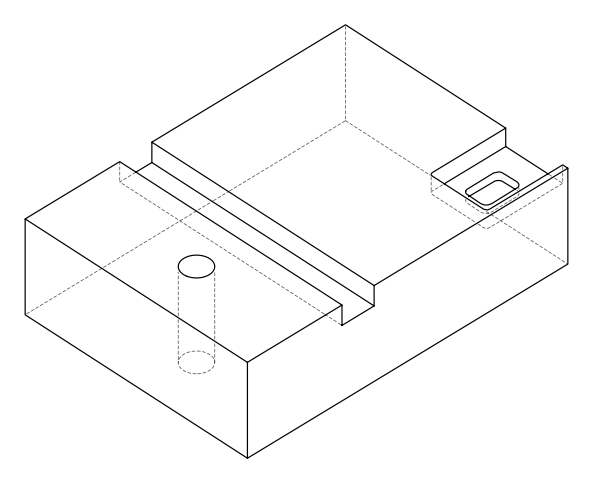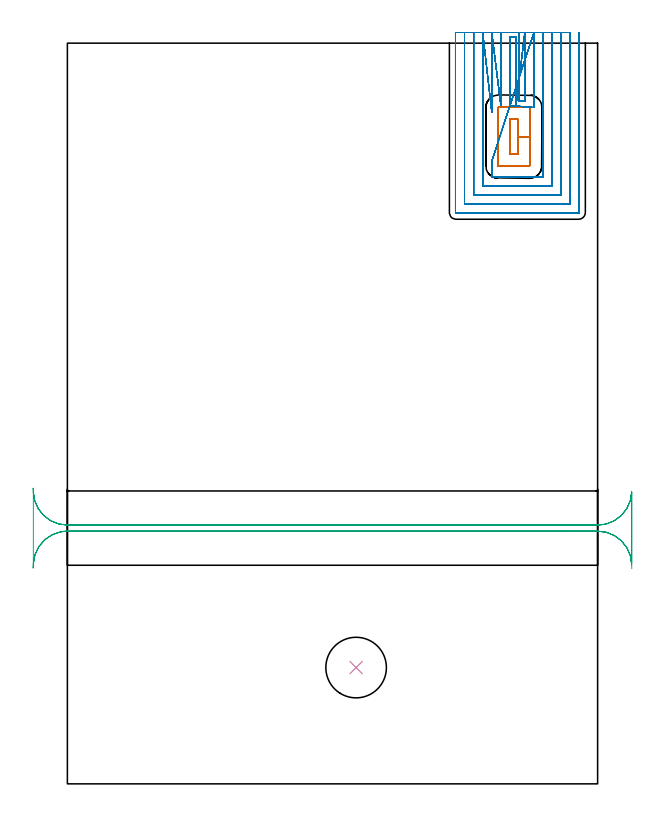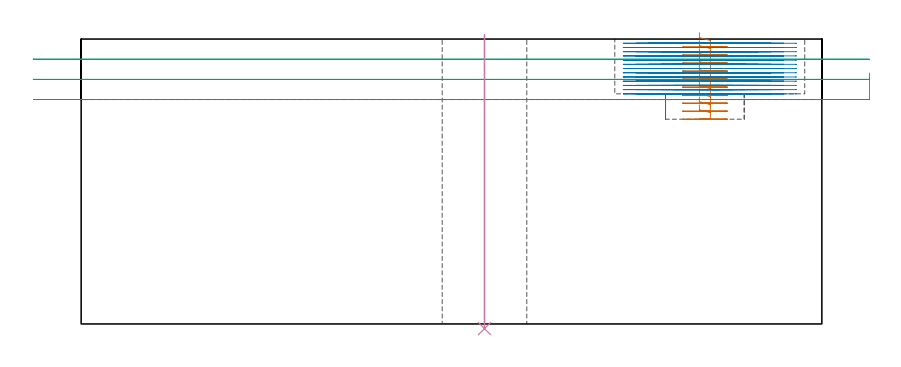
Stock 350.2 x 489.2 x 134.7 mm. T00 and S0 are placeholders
(PLAN: 4 operations, 3 tool changes, 73.2 min)
(1 MILL_RECTANGULAR_POCKET | POCKET_RECTANGULAR_STRAIGHT | UGT0201_008 | Follow Part, ap 4, ae 75% | 4.77 min | 75321 mm3)
(2 MILL_SLOT | SLOT_PARTIAL_RECTANGULAR | NXT0201_009 | Follow Part, ap 2, ae 75% | 61.66 min | 218800 mm3)
(3 MILL_RECTANGULAR_SLOT | SLOT_RECTANGULAR | UGT0201_009 | Follow Part, ap 11.25, ae 75% | 6.22 min | 490876 mm3)
(4 INDEXABLE_INSERT_DRILL_THROUGH_HOLE_FROM_SOLID | STEP1HOLE | NXT0302_035 | 0.56 min | 169116 mm3)
(TOOL UGT0201_008 | End Mill 16 mm | D16 FL32 Z4)
(TOOL NXT0201_009 | ENDMILL 8mm [2P460-0800-NA 1630] | D8 FL26 Z6)
(TOOL UGT0201_009 | End Mill 45 mm | D45 FL63 Z6)
(TOOL NXT0302_035 | Index. Insert Drill 40mm [880-D4000L40-05] | D40 PA176 FL200 Z2)
(OP 1 MILL_RECTANGULAR_POCKET)
G17 G21 G94 G90
T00 M6
G54
G17 G0 G90 X292.3 Y424.491 S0 M3
G43 Z144.7 H0
Z137.7
G94 G1 Y415.9 Z135.398 F250.
X297.5 Z134.005
Y427.45 Z130.91
Y439. F500.
X292.3
Y415.9
X297.5
Y427.45
X305.5
Y446.4
G3 X304.9 Y447. R0.6
G1 X284.9
G3 X284.3 Y446.4 R0.6
G1 Y408.5
G3 X284.9 Y407.9 R0.6
G1 X304.9
G3 X305.5 Y408.5 R0.6
G1 Y427.45
Y428.45
G0 X292.3 Y424.491 Z133.91
G1 Y415.9 Z131.608 F250.
X297.5 Z130.215
Y427.45 Z127.12
Y439. F500.
X292.3
Y415.9
X297.5
Y427.45
X305.5
Y446.4
G3 X304.9 Y447. R0.6
G1 X284.9
G3 X284.3 Y446.4 R0.6
G1 Y408.5
G3 X284.9 Y407.9 R0.6
G1 X304.9
G3 X305.5 Y408.5 R0.6
G1 Y427.45
Y428.45
G0 X292.3 Y424.491 Z130.12
G1 Y415.9 Z127.818 F250.
X297.5 Z126.425
Y427.45 Z123.33
Y439. F500.
X292.3
Y415.9
X297.5
Y427.45
X305.5
Y446.4
G3 X304.9 Y447. R0.6
G1 X284.9
G3 X284.3 Y446.4 R0.6
G1 Y408.5
G3 X284.9 Y407.9 R0.6
G1 X304.9
G3 X305.5 Y408.5 R0.6
G1 Y427.45
Y428.45
G0 X292.3 Y424.491 Z126.33
G1 Y415.9 Z124.028 F250.
X297.5 Z122.635
Y427.45 Z119.54
Y439. F500.
X292.3
Y415.9
X297.5
Y427.45
X305.5
Y446.4
G3 X304.9 Y447. R0.6
G1 X284.9
G3 X284.3 Y446.4 R0.6
G1 Y408.5
G3 X284.9 Y407.9 R0.6
G1 X304.9
G3 X305.5 Y408.5 R0.6
G1 Y427.45
Y428.45
G0 X292.3 Y424.491 Z122.54
G1 Y415.9 Z120.238 F250.
X297.5 Z118.845
Y427.45 Z115.75
Y439. F500.
X292.3
Y415.9
X297.5
Y427.45
X305.5
Y446.4
G3 X304.9 Y447. R0.6
G1 X284.9
G3 X284.3 Y446.4 R0.6
G1 Y408.5
G3 X284.9 Y407.9 R0.6
G1 X304.9
G3 X305.5 Y408.5 R0.6
G1 Y427.45
Y428.45
G0 X292.3 Y424.491 Z118.75
G1 Y415.9 Z116.448 F250.
X297.5 Z115.055
Y427.45 Z111.96
Y439. F500.
X292.3
Y415.9
X297.5
Y427.45
X305.5
Y446.4
G3 X304.9 Y447. R0.6
G1 X284.9
G3 X284.3 Y446.4 R0.6
G1 Y408.5
G3 X284.9 Y407.9 R0.6
G1 X304.9
G3 X305.5 Y408.5 R0.6
G1 Y427.45
Y428.45
G0 X292.3 Y424.491 Z114.96
G1 Y415.9 Z112.658 F250.
X297.5 Z111.265
Y427.45 Z108.17
Y439. F500.
X292.3
Y415.9
X297.5
Y427.45
X305.5
Y446.4
G3 X304.9 Y447. R0.6
G1 X284.9
G3 X284.3 Y446.4 R0.6
G1 Y408.5
G3 X284.9 Y407.9 R0.6
G1 X304.9
G3 X305.5 Y408.5 R0.6
G1 Y427.45
Y428.45
G0 X292.3 Y424.491 Z111.17
G1 Y415.9 Z108.868 F250.
X297.5 Z107.475
Y427.45 Z104.38
Y439. F500.
X292.3
Y415.9
X297.5
Y427.45
X305.5
Y446.4
G3 X304.9 Y447. R0.6
G1 X284.9
G3 X284.3 Y446.4 R0.6
G1 Y408.5
G3 X284.9 Y407.9 R0.6
G1 X304.9
G3 X305.5 Y408.5 R0.6
G1 Y427.45
Y428.45
G0 X292.3 Y424.491 Z107.38
G1 Y415.9 Z105.078 F250.
X297.5 Z103.685
Y427.45 Z100.59
Y439. F500.
X292.3
Y415.9
X297.5
Y427.45
X305.5
Y446.4
G3 X304.9 Y447. R0.6
G1 X284.9
G3 X284.3 Y446.4 R0.6
G1 Y408.5
G3 X284.9 Y407.9 R0.6
G1 X304.9
G3 X305.5 Y408.5 R0.6
G1 Y427.45
Y428.45
G0 X292.3 Y424.491 Z103.59
G1 Y415.9 Z101.288 F250.
X297.5 Z99.895
Y427.45 Z96.8
Y439. F500.
X292.3
Y415.9
X297.5
Y427.45
X305.5
Y446.4
G3 X304.9 Y447. R0.6
G1 X284.9
G3 X284.3 Y446.4 R0.6
G1 Y408.5
G3 X284.9 Y407.9 R0.6
G1 X304.9
G3 X305.5 Y408.5 R0.6
G1 Y427.45
Y428.45
G0 Z144.7
M5
M2
(OP 2 MILL_SLOT)
G17 G21 G94 G90
T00 M6
G54
G17 G0 G90 X298.1 Y496.2 S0 M3
G43 Z144.7 H1
Z132.708
G94 G1 Y493.2 F250.
Y451. F500.
X302.1
Y493.2
Y496.2 F250.
X296.3 Y448. F500.
Y451. F250.
Y493.2 F500.
X292.3
Y451.
Y448. F250.
X308.1 Y446.681 F500.
Y449.681 F250.
Y493.2 F500.
Y496.2 F250.
X280.3 Y411.259 F500.
Y408.259 F250.
Y400.9 F500.
X314.1
Y493.2
Y496.2 F250.
X286.3
Y493.2
Y451. F500.
Y448. F250.
X280.3 Y496.2 F500.
Y493.2 F250.
Y446.531 F500.
Y443.531 F250.
X274.3 Y496.2 F500.
Y493.2 F250.
Y394.9 F500.
X320.1
Y493.2
Y496.2 F250.
X268.3
Y493.2
Y388.9 F500.
X326.1
Y493.2
Y496.2 F250.
X262.3
Y493.2
Y382.9 F500.
X332.1
Y493.2
Y496.2 F250.
X256.3
Y493.2
Y377.3 F500.
G3 X256.7 Y376.9 R0.4
G1 X337.7
G3 X338.1 Y377.3 R0.4
G1 Y493.2
Y496.2 F250.
G0 X298.1 Z130.715
G1 Y493.2
Y451. F500.
X302.1
Y493.2
Y496.2 F250.
X296.3 Y448. F500.
Y451. F250.
Y493.2 F500.
X292.3
Y451.
Y448. F250.
X308.1 Y446.681 F500.
Y449.681 F250.
Y493.2 F500.
Y496.2 F250.
X280.3 Y411.259 F500.
Y408.259 F250.
Y400.9 F500.
X314.1
Y493.2
Y496.2 F250.
X286.3
Y493.2
Y451. F500.
Y448. F250.
X280.3 Y496.2 F500.
Y493.2 F250.
Y446.531 F500.
Y443.531 F250.
X274.3 Y496.2 F500.
Y493.2 F250.
Y394.9 F500.
X320.1
Y493.2
Y496.2 F250.
X268.3
Y493.2
Y388.9 F500.
X326.1
Y493.2
Y496.2 F250.
X262.3
Y493.2
Y382.9 F500.
X332.1
Y493.2
Y496.2 F250.
X256.3
Y493.2
Y377.3 F500.
G3 X256.7 Y376.9 R0.4
G1 X337.7
G3 X338.1 Y377.3 R0.4
G1 Y493.2
Y496.2 F250.
G0 X298.1 Z128.723
G1 Y493.2
Y451. F500.
X302.1
Y493.2
Y496.2 F250.
X296.3 Y448. F500.
Y451. F250.
Y493.2 F500.
X292.3
Y451.
Y448. F250.
X308.1 Y446.681 F500.
Y449.681 F250.
Y493.2 F500.
Y496.2 F250.
X280.3 Y411.259 F500.
Y408.259 F250.
Y400.9 F500.
X314.1
Y493.2
Y496.2 F250.
X286.3
Y493.2
Y451. F500.
Y448. F250.
X280.3 Y496.2 F500.
Y493.2 F250.
Y446.531 F500.
Y443.531 F250.
X274.3 Y496.2 F500.
Y493.2 F250.
Y394.9 F500.
X320.1
Y493.2
Y496.2 F250.
X268.3
Y493.2
Y388.9 F500.
X326.1
Y493.2
Y496.2 F250.
X262.3
Y493.2
Y382.9 F500.
X332.1
Y493.2
Y496.2 F250.
X256.3
Y493.2
Y377.3 F500.
G3 X256.7 Y376.9 R0.4
G1 X337.7
G3 X338.1 Y377.3 R0.4
G1 Y493.2
Y496.2 F250.
G0 X298.1 Z126.731
G1 Y493.2
Y451. F500.
X302.1
Y493.2
Y496.2 F250.
X296.3 Y448. F500.
Y451. F250.
Y493.2 F500.
X292.3
Y451.
Y448. F250.
X308.1 Y446.681 F500.
Y449.681 F250.
Y493.2 F500.
Y496.2 F250.
X280.3 Y411.259 F500.
Y408.259 F250.
Y400.9 F500.
X314.1
Y493.2
Y496.2 F250.
X286.3
Y493.2
Y451. F500.
Y448. F250.
X280.3 Y496.2 F500.
Y493.2 F250.
Y446.531 F500.
Y443.531 F250.
X274.3 Y496.2 F500.
Y493.2 F250.
Y394.9 F500.
X320.1
Y493.2
Y496.2 F250.
X268.3
Y493.2
Y388.9 F500.
X326.1
Y493.2
Y496.2 F250.
X262.3
Y493.2
Y382.9 F500.
X332.1
Y493.2
Y496.2 F250.
X256.3
Y493.2
Y377.3 F500.
G3 X256.7 Y376.9 R0.4
G1 X337.7
G3 X338.1 Y377.3 R0.4
G1 Y493.2
Y496.2 F250.
G0 X298.1 Z124.738
G1 Y493.2
Y451. F500.
X302.1
Y493.2
Y496.2 F250.
X296.3 Y448. F500.
Y451. F250.
Y493.2 F500.
X292.3
Y451.
Y448. F250.
X308.1 Y446.68 F500.
Y449.68 F250.
Y493.2 F500.
Y496.2 F250.
X280.3 Y411.259 F500.
Y408.259 F250.
Y400.9 F500.
X314.1
Y493.2
Y496.2 F250.
X286.3
Y493.2
Y451. F500.
Y448. F250.
X280.3 Y496.2 F500.
Y493.2 F250.
Y446.531 F500.
Y443.531 F250.
X274.3 Y496.2 F500.
Y493.2 F250.
Y394.9 F500.
X320.1
Y493.2
Y496.2 F250.
X268.3
Y493.2
Y388.9 F500.
X326.1
Y493.2
Y496.2 F250.
X262.3
Y493.2
Y382.9 F500.
X332.1
Y493.2
Y496.2 F250.
X256.3
Y493.2
Y377.3 F500.
G3 X256.7 Y376.9 R0.4
G1 X337.7
G3 X338.1 Y377.3 R0.4
G1 Y493.2
Y496.2 F250.
G0 X298.1 Z122.746
G1 Y493.2
Y451. F500.
X302.1
Y493.2
Y496.2 F250.
X296.3 Y448. F500.
Y451. F250.
Y493.2 F500.
X292.3
Y451.
Y448. F250.
X308.1 Y446.68 F500.
Y449.68 F250.
Y493.2 F500.
Y496.2 F250.
X280.3 Y411.259 F500.
Y408.259 F250.
Y400.9 F500.
X314.1
Y493.2
Y496.2 F250.
X286.3
Y493.2
Y451. F500.
Y448. F250.
X280.3 Y496.2 F500.
Y493.2 F250.
Y446.531 F500.
Y443.531 F250.
X274.3 Y496.2 F500.
Y493.2 F250.
Y394.9 F500.
X320.1
Y493.2
Y496.2 F250.
X268.3
Y493.2
Y388.9 F500.
X326.1
Y493.2
Y496.2 F250.
X262.3
Y493.2
Y382.9 F500.
X332.1
Y493.2
Y496.2 F250.
X256.3
Y493.2
Y377.3 F500.
G3 X256.7 Y376.9 R0.4
G1 X337.7
G3 X338.1 Y377.3 R0.4
G1 Y493.2
Y496.2 F250.
G0 X298.1 Z120.754
G1 Y493.2
Y451. F500.
X302.1
Y493.2
Y496.2 F250.
X296.3 Y448. F500.
Y451. F250.
Y493.2 F500.
X292.3
Y451.
Y448. F250.
X308.1 Y446.681 F500.
Y449.681 F250.
Y493.2 F500.
Y496.2 F250.
X280.3 Y411.259 F500.
Y408.259 F250.
Y400.9 F500.
X314.1
Y493.2
Y496.2 F250.
X286.3
Y493.2
Y451. F500.
Y448. F250.
X280.3 Y496.2 F500.
Y493.2 F250.
Y446.531 F500.
Y443.531 F250.
X274.3 Y496.2 F500.
Y493.2 F250.
Y394.9 F500.
X320.1
Y493.2
Y496.2 F250.
X268.3
Y493.2
Y388.9 F500.
X326.1
Y493.2
Y496.2 F250.
X262.3
Y493.2
Y382.9 F500.
X332.1
Y493.2
Y496.2 F250.
X256.3
Y493.2
Y377.3 F500.
G3 X256.7 Y376.9 R0.4
G1 X337.7
G3 X338.1 Y377.3 R0.4
G1 Y493.2
Y496.2 F250.
G0 X298.1 Z118.761
G1 Y493.2
Y451. F500.
X302.1
Y493.2
Y496.2 F250.
X296.3 Y448. F500.
Y451. F250.
Y493.2 F500.
X292.3
Y451.
Y448. F250.
X308.1 Y446.681 F500.
Y449.681 F250.
Y493.2 F500.
Y496.2 F250.
X280.3 Y411.259 F500.
Y408.259 F250.
Y400.9 F500.
X314.1
Y493.2
Y496.2 F250.
X286.3
Y493.2
Y451. F500.
Y448. F250.
X280.3 Y496.2 F500.
Y493.2 F250.
Y446.531 F500.
Y443.531 F250.
X274.3 Y496.2 F500.
Y493.2 F250.
Y394.9 F500.
X320.1
Y493.2
Y496.2 F250.
X268.3
Y493.2
Y388.9 F500.
X326.1
Y493.2
Y496.2 F250.
X262.3
Y493.2
Y382.9 F500.
X332.1
Y493.2
Y496.2 F250.
X256.3
Y493.2
Y377.3 F500.
G3 X256.7 Y376.9 R0.4
G1 X337.7
G3 X338.1 Y377.3 R0.4
G1 Y493.2
Y496.2 F250.
G0 X298.1 Z116.769
G1 Y493.2
Y451. F500.
X302.1
Y493.2
Y496.2 F250.
X296.3 Y448. F500.
Y451. F250.
Y493.2 F500.
X292.3
Y451.
Y448. F250.
X308.1 Y446.681 F500.
Y449.681 F250.
Y493.2 F500.
Y496.2 F250.
X280.3 Y411.259 F500.
Y408.259 F250.
Y400.9 F500.
X314.1
Y493.2
Y496.2 F250.
X286.3
Y493.2
Y451. F500.
Y448. F250.
X280.3 Y496.2 F500.
Y493.2 F250.
Y446.531 F500.
Y443.531 F250.
X274.3 Y496.2 F500.
Y493.2 F250.
Y394.9 F500.
X320.1
Y493.2
Y496.2 F250.
X268.3
Y493.2
Y388.9 F500.
X326.1
Y493.2
Y496.2 F250.
X262.3
Y493.2
Y382.9 F500.
X332.1
Y493.2
Y496.2 F250.
X256.3
Y493.2
Y377.3 F500.
G3 X256.7 Y376.9 R0.4
G1 X337.7
G3 X338.1 Y377.3 R0.4
G1 Y493.2
Y496.2 F250.
G0 X298.1 Z114.777
G1 Y493.2
Y451. F500.
X302.1
Y493.2
Y496.2 F250.
X296.3 Y448. F500.
Y451. F250.
Y493.2 F500.
X292.3
Y451.
Y448. F250.
X308.1 Y446.681 F500.
Y449.681 F250.
Y493.2 F500.
Y496.2 F250.
X280.3 Y411.259 F500.
Y408.259 F250.
Y400.9 F500.
X314.1
Y493.2
Y496.2 F250.
X286.3
Y493.2
Y451. F500.
Y448. F250.
X280.3 Y496.2 F500.
Y493.2 F250.
Y446.531 F500.
Y443.531 F250.
X274.3 Y496.2 F500.
Y493.2 F250.
Y394.9 F500.
X320.1
Y493.2
Y496.2 F250.
X268.3
Y493.2
Y388.9 F500.
X326.1
Y493.2
Y496.2 F250.
X262.3
Y493.2
Y382.9 F500.
X332.1
Y493.2
Y496.2 F250.
X256.3
Y493.2
Y377.3 F500.
G3 X256.7 Y376.9 R0.4
G1 X337.7
G3 X338.1 Y377.3 R0.4
G1 Y493.2
Y496.2 F250.
G0 X298.1 Z112.785
G1 Y493.2
Y451. F500.
X302.1
Y493.2
Y496.2 F250.
X296.3 Y448. F500.
Y451. F250.
Y493.2 F500.
X292.3
Y451.
Y448. F250.
X308.1 Y446.681 F500.
Y449.681 F250.
Y493.2 F500.
Y496.2 F250.
X280.3 Y411.259 F500.
Y408.259 F250.
Y400.9 F500.
X314.1
Y493.2
Y496.2 F250.
X286.3
Y493.2
Y451. F500.
Y448. F250.
X280.3 Y496.2 F500.
Y493.2 F250.
Y446.531 F500.
Y443.531 F250.
X274.3 Y496.2 F500.
Y493.2 F250.
Y394.9 F500.
X320.1
Y493.2
Y496.2 F250.
X268.3
Y493.2
Y388.9 F500.
X326.1
Y493.2
Y496.2 F250.
X262.3
Y493.2
Y382.9 F500.
X332.1
Y493.2
Y496.2 F250.
X256.3
Y493.2
Y377.3 F500.
G3 X256.7 Y376.9 R0.4
G1 X337.7
G3 X338.1 Y377.3 R0.4
G1 Y493.2
Y496.2 F250.
G0 X298.1 Z110.792
G1 Y493.2
Y451. F500.
X302.1
Y493.2
Y496.2 F250.
X296.3 Y448. F500.
Y451. F250.
Y493.2 F500.
X292.3
Y451.
Y448. F250.
X308.1 Y446.681 F500.
Y449.681 F250.
Y493.2 F500.
Y496.2 F250.
X280.3 Y411.259 F500.
Y408.259 F250.
Y400.9 F500.
X314.1
Y493.2
Y496.2 F250.
X286.3
Y493.2
Y451. F500.
Y448. F250.
X280.3 Y496.2 F500.
Y493.2 F250.
Y446.531 F500.
Y443.531 F250.
X274.3 Y496.2 F500.
Y493.2 F250.
Y394.9 F500.
X320.1
Y493.2
Y496.2 F250.
X268.3
Y493.2
Y388.9 F500.
X326.1
Y493.2
Y496.2 F250.
X262.3
Y493.2
Y382.9 F500.
X332.1
Y493.2
Y496.2 F250.
X256.3
Y493.2
Y377.3 F500.
G3 X256.7 Y376.9 R0.4
G1 X337.7
G3 X338.1 Y377.3 R0.4
G1 Y493.2
Y496.2 F250.
G0 X298.1 Z108.8
G1 Y493.2
Y451. F500.
X302.1
Y493.2
Y496.2 F250.
X296.3 Y448. F500.
Y451. F250.
Y493.2 F500.
X292.3
Y451.
Y448. F250.
X308.1 Y446.681 F500.
Y449.681 F250.
Y493.2 F500.
Y496.2 F250.
X280.3 Y411.259 F500.
Y408.259 F250.
Y400.9 F500.
X314.1
Y493.2
Y496.2 F250.
X286.3
Y493.2
Y451. F500.
Y448. F250.
X280.3 Y496.2 F500.
Y493.2 F250.
Y446.531 F500.
Y443.531 F250.
X274.3 Y496.2 F500.
Y493.2 F250.
Y394.9 F500.
X320.1
Y493.2
Y496.2 F250.
X268.3
Y493.2
Y388.9 F500.
X326.1
Y493.2
Y496.2 F250.
X262.3
Y493.2
Y382.9 F500.
X332.1
Y493.2
Y496.2 F250.
X256.3
Y493.2
Y377.3 F500.
G3 X256.7 Y376.9 R0.4
G1 X337.7
G3 X338.1 Y377.3 R0.4
G1 Y493.2
Y496.2 F250.
G0 Z144.7
M5
M2
(OP 3 MILL_RECTANGULAR_SLOT)
G17 G21 G94 G90
T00 M6
G54
G17 G0 G90 X-22.625 Y142.565 S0 M3
G43 Z144.7 H0
Z125.167
G94 G1 X-22.47 Y145.561 F250.
G2 X-4.157 Y166.513 R22.5 F500.
X0. Y166.9 R22.5 F393.
G1 X325.819
X350.2 F500.
G2 X372.69 Y145.071 R22.5
G1 Y192.729
G2 X350.2 Y170.9 R22.5
G1 X0.
G2 X-22.47 Y192.239 R22.5
G1 X-22.625 Y195.235 F250.
G0 Y142.565 Z115.633
G1 X-22.47 Y145.561
G2 X-4.157 Y166.513 R22.5 F500.
X0. Y166.9 R22.5 F379.
G1 X325.819
X350.2 F500.
G2 X372.69 Y145.071 R22.5
G1 Y192.729
G2 X350.2 Y170.9 R22.5
G1 X0.
G2 X-22.47 Y192.239 R22.5
G1 X-22.625 Y195.235 F250.
G0 Z144.7
X372.7 Y145.964
Z118.633
G1 Y192.729 Z106.103
X372.69 Z106.1
G2 X354.839 Y171.383 R22.5 F500.
X350.2 Y170.9 R22.5 F381.
G1 X24.872
X0. F500.
G2 X-22.49 Y192.729 R22.5
G1 Y145.071
G2 X0. Y166.9 R22.5
G1 X350.2
G2 X372.69 Y145.071 R22.5
G1 X372.779 Y142.072 F250.
G0 Z144.7
M5
M2
(OP 4 INDEXABLE_INSERT_DRILL_THROUGH_HOLE_FROM_SOLID)
G17 G21 G94 G90
T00 M6
G54
G17 G0 G90 X190.7 Y76.8 S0 M3
G43 Z144.7 H1
G94 G81 G98 Z-2.198 F250. R136.7
G80
M5
M2
